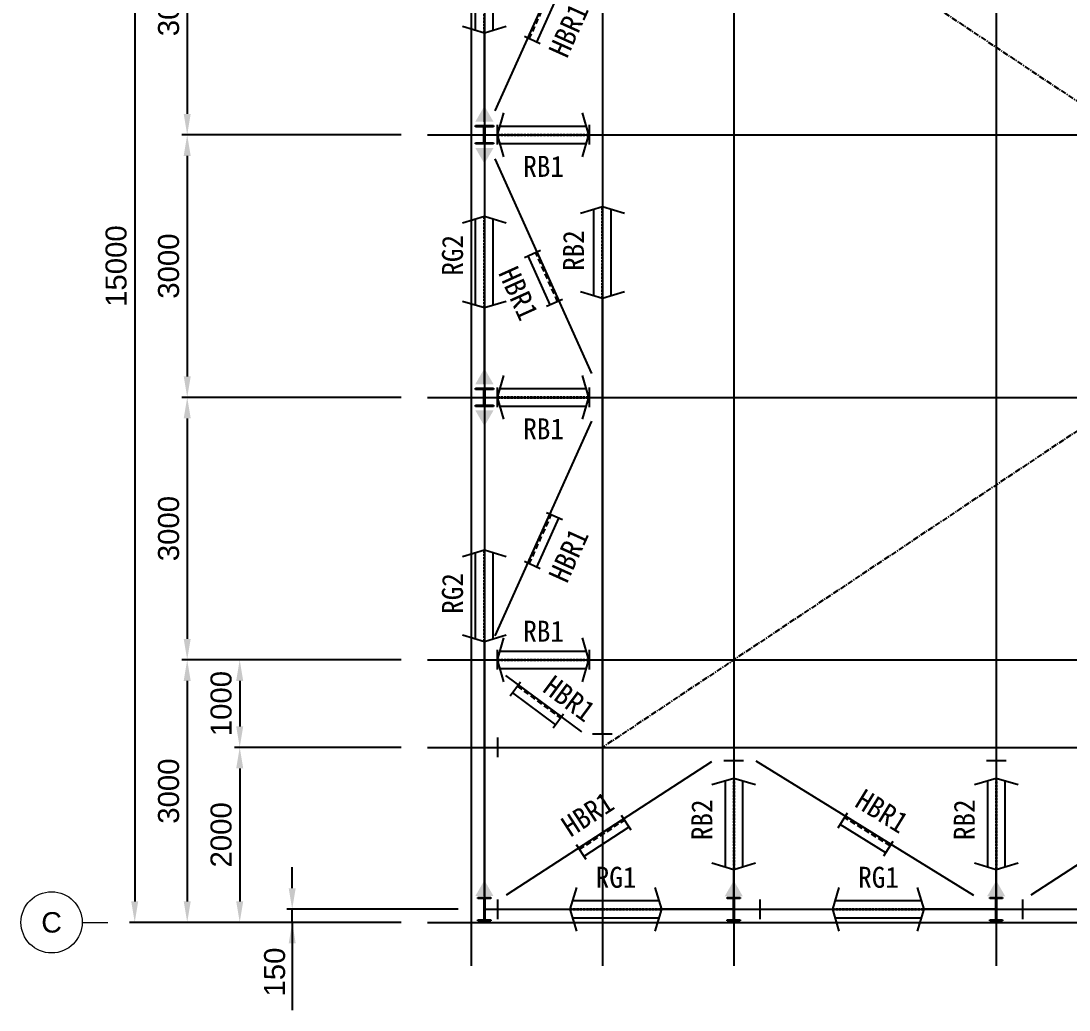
# Model space of a CAD drawing. Header units: millimetres. Extents: x 0 to 153097, y 17753 to 125268.
# Drawn here: x 29923 to 41903, y 102038 to 113342 of the extents above; entities that cross this region are included whole.
import ezdxf
from ezdxf.enums import TextEntityAlignment as Align

# ---------------------------------------------------------------- set-up
doc = ezdxf.new("R2010")
doc.units = ezdxf.units.MM
doc.header["$LTSCALE"] = 50
doc.linetypes.add('CENTER', pattern=[2, 1.25, -0.25, 0.25, -0.25])
doc.linetypes.add('HIDDEN', pattern=[0.375, 0.25, -0.125])
doc.layers.get('Defpoints').update_dxf_attribs({"color": 140})
for name, color, linetype in [('1CEN', 20, 'CENTER'), ('AA-XXXX-OTHR', 8, 'Continuous'), ('AS-CLXM-STEL', 2, 'Continuous'), ('C_BLOCK', 7, 'Continuous'), ('C_CEN', 1, 'CENTER'), ('C_STEEL', 2, 'Continuous'), ('DIM-SCALE', 7, 'Continuous'), ('STEEL-BEAM', 4, 'Continuous')]:
    doc.layers.add(name, color=color, linetype=linetype)
doc.styles.add('Arial', font='arial.ttf')
doc.styles.add('돋움체', font='', dxfattribs={"width": 0.9})
doc.styles.get('돋움체').set_extended_font_data('DotumChe')
doc.dimstyles.new('일반도면_0050', dxfattribs={"dimtxt": 200, "dimasz": 200, "dimexe": 50, "dimexo": 250, "dimgap": 75, "dimtad": 1, "dimdec": 0, "dimzin": 0, "dimdsep": 46, "dimtxsty": 'Arial', "dimcen": -250, "dimclrd": 7, "dimclre": 7, "dimclrt": 2, "dimadec": 0, "dimazin": 0, "dimtfac": 1, "dimtdec": 0, "dimtix": 1, "dimtmove": 2, "dimatfit": 3, "dimfxl": 1, "dimtolj": 1, "dimtzin": 0, "dimarcsym": 0})

# ---------------------------------------------------------------- blocks, each defined once
blk = doc.blocks.new('_DatumFilled')
at = {"color": 0, "linetype": 'ByBlock'}
blk.add_solid([(0, 0.577), (-1, 0), (0, -0.577)], dxfattribs=at)
blk = doc.blocks.new('*U21')
at = {"layer": 'AS-CLXM-STEL'}
for p, q in [((1110, 250), (2127, 250)), ((6660, 250), (3173, 250))]:
    blk.add_line(p, q, dxfattribs=at)
at = {"layer": 'Defpoints'}
for p in [(960, 250), (6810, 250)]:
    blk.add_point(p, dxfattribs=at)
at = {"layer": 'STEEL-BEAM', "color": 8, "linetype": 'HIDDEN', "ltscale": 2}
for p, q in [((2128, 254), (3172, 254)), ((2128, 246), (3172, 246))]:
    blk.add_line(p, q, dxfattribs=at)
at = {"layer": 'STEEL-BEAM'}
for p, q in [((2157, 350), (3143, 350)), ((2157, 150), (3143, 150))]:
    blk.add_line(p, q, dxfattribs=at)
for points in [[(2202, 500), (2127, 250), (2202, 0)], [(3098, 500), (3173, 250), (3098, 0)]]:
    blk.add_lwpolyline(points, dxfattribs=at)
at = {"layer": 'STEEL-BEAM', "color": 7, "yscale": 180, "zscale": 180, "rotation": 180}
for p, xscale in [((1110, 250), 180), ((6660, 250), -180)]:
    blk.add_blockref('_DatumFilled', p, dxfattribs=dict(at, xscale=xscale))
at = {"layer": 'STEEL-BEAM', "color": 3, "style": '돋움체'}
blk.add_attdef('BEAMNO.', text='', height=240, dxfattribs=at).set_placement((2655, 615), align=Align.MIDDLE_CENTER)
blk = doc.blocks.new('*U22')
at = {"layer": 'AS-CLXM-STEL'}
for p, q in [((-784, 250), (2127, 250)), ((4766, 250), (3173, 250))]:
    blk.add_line(p, q, dxfattribs=at)
at = {"layer": 'Defpoints'}
for p in [(-934, 250), (4916, 250)]:
    blk.add_point(p, dxfattribs=at)
at = {"layer": 'STEEL-BEAM', "color": 8, "linetype": 'HIDDEN', "ltscale": 2}
for p, q in [((2128, 254), (3172, 254)), ((2128, 246), (3172, 246))]:
    blk.add_line(p, q, dxfattribs=at)
at = {"layer": 'STEEL-BEAM'}
for p, q in [((2157, 350), (3143, 350)), ((2157, 150), (3143, 150))]:
    blk.add_line(p, q, dxfattribs=at)
for points in [[(2202, 500), (2127, 250), (2202, 0)], [(3098, 500), (3173, 250), (3098, 0)]]:
    blk.add_lwpolyline(points, dxfattribs=at)
at = {"layer": 'STEEL-BEAM', "color": 7, "yscale": 180, "zscale": 180, "rotation": 180}
for p, xscale in [((-784, 250), 180), ((4766, 250), -180)]:
    blk.add_blockref('_DatumFilled', p, dxfattribs=dict(at, xscale=xscale))
at = {"layer": 'STEEL-BEAM', "color": 3, "style": '돋움체'}
blk.add_attdef('BEAMNO.', text='', height=240, dxfattribs=at).set_placement((2674, 615), align=Align.MIDDLE_CENTER)
blk = doc.blocks.new('*U20')
at = {"layer": 'AS-CLXM-STEL'}
for p, q in [((1252, 250), (2127, 250)), ((3952, 250), (3173, 250))]:
    blk.add_line(p, q, dxfattribs=at)
at = {"layer": 'Defpoints'}
for p in [(1102, 250), (4102, 250)]:
    blk.add_point(p, dxfattribs=at)
at = {"layer": 'STEEL-BEAM', "color": 8, "linetype": 'HIDDEN', "ltscale": 2}
for p, q in [((2128, 254), (3172, 254)), ((2128, 246), (3172, 246))]:
    blk.add_line(p, q, dxfattribs=at)
at = {"layer": 'STEEL-BEAM'}
for p, q in [((2157, 350), (3143, 350)), ((2157, 150), (3143, 150))]:
    blk.add_line(p, q, dxfattribs=at)
for points in [[(2202, 500), (2127, 250), (2202, 0)], [(3098, 500), (3173, 250), (3098, 0)]]:
    blk.add_lwpolyline(points, dxfattribs=at)
at = {"layer": 'STEEL-BEAM', "color": 7, "yscale": 180, "zscale": 180, "rotation": 180}
for p, xscale in [((1252, 250), 180), ((3952, 250), -180)]:
    blk.add_blockref('_DatumFilled', p, dxfattribs=dict(at, xscale=xscale))
at = {"layer": 'STEEL-BEAM', "color": 3, "style": '돋움체'}
blk.add_attdef('BEAMNO.', text='', height=240, dxfattribs=at).set_placement((2725, 615), align=Align.MIDDLE_CENTER)
blk = doc.blocks.new('*U44')
at = {"layer": 'AS-CLXM-STEL'}
blk.add_line((-7674, 250), (2127, 250), dxfattribs=at)
at = {"layer": 'Defpoints'}
blk.add_point((-7824, 250), dxfattribs=at)
at = {"layer": 'STEEL-BEAM', "color": 3}
blk.add_line((-7674, 362), (-7674, 137), dxfattribs=at)
at = {"layer": 'STEEL-BEAM', "color": 3, "style": '돋움체'}
blk.add_attdef('BEAMNO.', text='', height=240, dxfattribs=at).set_placement((2655, 615), align=Align.MIDDLE_CENTER)
blk = doc.blocks.new('*D36')
at = {"layer": 'Defpoints', "color": 0, "transparency": 16777216}
for p in [(34570, 115040), (31823, 112040), (34570, 112040)]:
    blk.add_point(p, dxfattribs=at)
at = {"layer": 'DIM-SCALE', "color": 7, "lineweight": -2, "transparency": 16777216}
for p, q in [((34270, 115040), (31763, 115040)), ((31823, 114800), (31823, 112280)), ((34270, 112040), (31763, 112040))]:
    blk.add_line(p, q, dxfattribs=at)
at = {"layer": 'DIM-SCALE', "color": 7, "transparency": 16777216}
for points in [[(31783, 114800), (31863, 114800), (31823, 115040)], [(31783, 112280), (31863, 112280), (31823, 112040)]]:
    blk.add_solid(points, dxfattribs=at)
at = {"layer": 'DIM-SCALE', "color": 2, "transparency": 16777216, "insert": (31611, 113540), "char_height": 240, "attachment_point": 5, "rotation": 90, "style": 'Arial'}
blk.add_mtext('\\A1;3000', dxfattribs=at)
blk = doc.blocks.new('*D37')
at = {"layer": 'Defpoints', "color": 0, "transparency": 16777216}
for p in [(34570, 112040), (31823, 109040), (34570, 109040)]:
    blk.add_point(p, dxfattribs=at)
at = {"layer": 'DIM-SCALE', "color": 7, "lineweight": -2, "transparency": 16777216}
for p, q in [((34270, 112040), (31763, 112040)), ((31823, 111800), (31823, 109280)), ((34270, 109040), (31763, 109040))]:
    blk.add_line(p, q, dxfattribs=at)
at = {"layer": 'DIM-SCALE', "color": 7, "transparency": 16777216}
for points in [[(31783, 111800), (31863, 111800), (31823, 112040)], [(31783, 109280), (31863, 109280), (31823, 109040)]]:
    blk.add_solid(points, dxfattribs=at)
at = {"layer": 'DIM-SCALE', "color": 2, "transparency": 16777216, "insert": (31611, 110540), "char_height": 240, "attachment_point": 5, "rotation": 90, "style": 'Arial'}
blk.add_mtext('\\A1;3000', dxfattribs=at)
blk = doc.blocks.new('*D38')
at = {"layer": 'Defpoints', "color": 0, "transparency": 16777216}
for p in [(34570, 109040), (31823, 106040), (34570, 106040)]:
    blk.add_point(p, dxfattribs=at)
at = {"layer": 'DIM-SCALE', "color": 7, "lineweight": -2, "transparency": 16777216}
for p, q in [((34270, 109040), (31763, 109040)), ((31823, 108800), (31823, 106280)), ((34270, 106040), (31763, 106040))]:
    blk.add_line(p, q, dxfattribs=at)
at = {"layer": 'DIM-SCALE', "color": 7, "transparency": 16777216}
for points in [[(31783, 108800), (31863, 108800), (31823, 109040)], [(31783, 106280), (31863, 106280), (31823, 106040)]]:
    blk.add_solid(points, dxfattribs=at)
at = {"layer": 'DIM-SCALE', "color": 2, "transparency": 16777216, "insert": (31611, 107540), "char_height": 240, "attachment_point": 5, "rotation": 90, "style": 'Arial'}
blk.add_mtext('\\A1;3000', dxfattribs=at)
blk = doc.blocks.new('*D39')
at = {"layer": 'Defpoints', "color": 0, "transparency": 16777216}
for p in [(34570, 106040), (31823, 103040), (34570, 103040)]:
    blk.add_point(p, dxfattribs=at)
at = {"layer": 'DIM-SCALE', "color": 7, "lineweight": -2, "transparency": 16777216}
for p, q in [((34270, 106040), (31763, 106040)), ((31823, 105800), (31823, 103280)), ((34270, 103040), (31763, 103040))]:
    blk.add_line(p, q, dxfattribs=at)
at = {"layer": 'DIM-SCALE', "color": 7, "transparency": 16777216}
for points in [[(31783, 105800), (31863, 105800), (31823, 106040)], [(31783, 103280), (31863, 103280), (31823, 103040)]]:
    blk.add_solid(points, dxfattribs=at)
at = {"layer": 'DIM-SCALE', "color": 2, "transparency": 16777216, "insert": (31611, 104540), "char_height": 240, "attachment_point": 5, "rotation": 90, "style": 'Arial'}
blk.add_mtext('\\A1;3000', dxfattribs=at)
blk = doc.blocks.new('*D40')
at = {"layer": 'Defpoints', "color": 0, "transparency": 16777216}
for p in [(34570, 118040), (31223, 103040), (34570, 103040)]:
    blk.add_point(p, dxfattribs=at)
at = {"layer": 'DIM-SCALE', "color": 7, "lineweight": -2, "transparency": 16777216}
for p, q in [((34270, 118040), (31163, 118040)), ((31223, 117800), (31223, 103280)), ((34270, 103040), (31163, 103040))]:
    blk.add_line(p, q, dxfattribs=at)
at = {"layer": 'DIM-SCALE', "color": 7, "transparency": 16777216}
for points in [[(31183, 117800), (31263, 117800), (31223, 118040)], [(31183, 103280), (31263, 103280), (31223, 103040)]]:
    blk.add_solid(points, dxfattribs=at)
at = {"layer": 'DIM-SCALE', "color": 2, "transparency": 16777216, "insert": (31011, 110540), "char_height": 240, "attachment_point": 5, "rotation": 90, "style": 'Arial'}
blk.add_mtext('\\A1;15000', dxfattribs=at)
blk = doc.blocks.new('*U43')
at = {"layer": 'AS-CLXM-STEL'}
for p, q in [((1300, 250), (2127, 250)), ((4000, 250), (3173, 250))]:
    blk.add_line(p, q, dxfattribs=at)
at = {"layer": 'Defpoints'}
for p in [(1150, 250), (4150, 250)]:
    blk.add_point(p, dxfattribs=at)
at = {"layer": 'STEEL-BEAM', "color": 3}
for p, q in [((1300, 362), (1300, 137)), ((4000, 362), (4000, 137))]:
    blk.add_line(p, q, dxfattribs=at)
at = {"layer": 'STEEL-BEAM', "color": 8, "linetype": 'HIDDEN', "ltscale": 2}
for p, q in [((2128, 254), (3172, 254)), ((2128, 246), (3172, 246))]:
    blk.add_line(p, q, dxfattribs=at)
at = {"layer": 'STEEL-BEAM'}
for p, q in [((2157, 350), (3143, 350)), ((2157, 150), (3143, 150))]:
    blk.add_line(p, q, dxfattribs=at)
for points in [[(2202, 500), (2127, 250), (2202, 0)], [(3098, 500), (3173, 250), (3098, 0)]]:
    blk.add_lwpolyline(points, dxfattribs=at)
at = {"layer": 'STEEL-BEAM', "color": 3, "style": '돋움체'}
blk.add_attdef('BEAMNO.', text='', height=240, dxfattribs=at).set_placement((2655, 615), align=Align.MIDDLE_CENTER)
blk = doc.blocks.new('*D45')
at = {"layer": 'Defpoints', "color": 0, "transparency": 16777216}
for p in [(34570, 105040), (32423, 103040), (34570, 103040)]:
    blk.add_point(p, dxfattribs=at)
at = {"layer": 'DIM-SCALE', "color": 7, "lineweight": -2, "transparency": 16777216}
for p, q in [((34270, 105040), (32363, 105040)), ((32423, 104800), (32423, 103280)), ((34270, 103040), (32363, 103040))]:
    blk.add_line(p, q, dxfattribs=at)
at = {"layer": 'DIM-SCALE', "color": 7, "transparency": 16777216}
for points in [[(32383, 104800), (32463, 104800), (32423, 105040)], [(32383, 103280), (32463, 103280), (32423, 103040)]]:
    blk.add_solid(points, dxfattribs=at)
at = {"layer": 'DIM-SCALE', "color": 2, "transparency": 16777216, "insert": (32211, 104040), "char_height": 240, "attachment_point": 5, "rotation": 90, "style": 'Arial'}
blk.add_mtext('\\A1;2000', dxfattribs=at)
blk = doc.blocks.new('*D46')
at = {"layer": 'Defpoints', "color": 0, "transparency": 16777216}
for p in [(34570, 106040), (32423, 105040), (34570, 105040)]:
    blk.add_point(p, dxfattribs=at)
at = {"layer": 'DIM-SCALE', "color": 7, "lineweight": -2, "transparency": 16777216}
for p, q in [((34270, 106040), (32363, 106040)), ((32423, 105800), (32423, 105280)), ((34270, 105040), (32363, 105040))]:
    blk.add_line(p, q, dxfattribs=at)
at = {"layer": 'DIM-SCALE', "color": 7, "transparency": 16777216}
for points in [[(32383, 105800), (32463, 105800), (32423, 106040)], [(32383, 105280), (32463, 105280), (32423, 105040)]]:
    blk.add_solid(points, dxfattribs=at)
at = {"layer": 'DIM-SCALE', "color": 2, "transparency": 16777216, "insert": (32211, 105540), "char_height": 240, "attachment_point": 5, "rotation": 90, "style": 'Arial'}
blk.add_mtext('\\A1;1000', dxfattribs=at)
blk = doc.blocks.new('ASDASD')
at = {"layer": 'C_CEN', "color": 8, "ltscale": 0.1}
for p, q in [((-21000, 0), (-21000, -16000)), ((-19500, 0), (-19500, -16000)), ((-18000, 0), (-18000, -16000)), ((-15000, 0), (-15000, -16000)), ((-21500, -6500), (500, -6500)), ((-21500, -9500), (500, -9500)), ((-21500, -12500), (500, -12500)), ((-21500, -13500), (500, -13500)), ((-21500, -15500), (500, -15500))]:
    blk.add_line(p, q, dxfattribs=at)
blk = doc.blocks.new('*U49')
at = {"layer": 'AS-CLXM-STEL'}
for p, q in [((-2853, 250), (2127, 250)), ((7847, 250), (3173, 250))]:
    blk.add_line(p, q, dxfattribs=at)
at = {"layer": 'Defpoints'}
for p in [(-3003, 250), (7997, 250)]:
    blk.add_point(p, dxfattribs=at)
at = {"layer": 'STEEL-BEAM', "color": 3}
for p, q in [((-2853, 362), (-2853, 137)), ((7847, 362), (7847, 137))]:
    blk.add_line(p, q, dxfattribs=at)
at = {"layer": 'STEEL-BEAM', "color": 8, "linetype": 'HIDDEN', "ltscale": 2}
for p, q in [((2128, 254), (3172, 254)), ((2128, 246), (3172, 246))]:
    blk.add_line(p, q, dxfattribs=at)
at = {"layer": 'STEEL-BEAM'}
for p, q in [((2157, 350), (3143, 350)), ((2157, 150), (3143, 150))]:
    blk.add_line(p, q, dxfattribs=at)
for points in [[(2202, 500), (2127, 250), (2202, 0)], [(3098, 500), (3173, 250), (3098, 0)]]:
    blk.add_lwpolyline(points, dxfattribs=at)
at = {"layer": 'STEEL-BEAM', "color": 3, "style": '돋움체'}
blk.add_attdef('BEAMNO.', text='', height=240, dxfattribs=at).set_placement((2674, -76), align=Align.MIDDLE_CENTER)
blk = doc.blocks.new('*U50')
at = {"layer": 'AA-XXXX-OTHR', "color": 4}
for p, q in [((1796, -156), (1796, 44)), ((1796, 0), (2409, 0)), ((2409, -156), (2409, 44)), ((1796, -112), (2409, -112))]:
    blk.add_line(p, q, dxfattribs=at)
at = {"layer": 'AA-XXXX-OTHR', "linetype": 'HIDDEN', "ltscale": 5}
blk.add_lwpolyline([(1796, -18), (2409, -18)], dxfattribs=at)
at = {"layer": 'Defpoints'}
for p in [(1314, 0), (2994, 0)]:
    blk.add_point(p, dxfattribs=at)
at = {"layer": 'STEEL-BEAM', "color": 4}
blk.add_lwpolyline([(1614, 0), (2694, 0)], dxfattribs=at)
at = {"layer": 'STEEL-BEAM', "color": 3, "style": '돋움체'}
blk.add_attdef('BR.NO.', text='', height=240, dxfattribs=at).set_placement((2359, 218), align=Align.MIDDLE_CENTER)
blk = doc.blocks.new('cu')
at = {"layer": 'C_STEEL', "extrusion": (0, 0, -1)}
for p, q in [((-176.5, -5611.5), (28.5, -5611.5)), ((-176.5, -5625.7), (-176.5, -5611.5)), ((28.5, -5625.7), (-176.5, -5625.7)), ((-78.57, -5625.7), (-69.43, -5625.7)), ((-78.57, -5807.3), (-78.57, -5625.7)), ((-69.43, -5625.7), (-69.43, -5807.3)), ((28.5, -5611.5), (28.5, -5625.7)), ((-176.5, -5807.3), (28.5, -5807.3)), ((-176.5, -5821.5), (-176.5, -5807.3)), ((28.5, -5821.5), (-176.5, -5821.5)), ((-69.43, -5807.3), (-78.57, -5807.3)), ((28.5, -5807.3), (28.5, -5821.5)), ((-176.5, -8611.5), (28.5, -8611.5)), ((-176.5, -8625.7), (-176.5, -8611.5)), ((28.5, -8611.5), (28.5, -8625.7)), ((28.5, -8625.7), (-176.5, -8625.7)), ((-78.57, -8625.7), (-69.43, -8625.7)), ((-78.57, -8807.3), (-78.57, -8625.7)), ((-69.43, -8625.7), (-69.43, -8807.3)), ((-176.5, -8807.3), (28.5, -8807.3)), ((-176.5, -8821.5), (-176.5, -8807.3)), ((28.5, -8821.5), (-176.5, -8821.5)), ((-69.43, -8807.3), (-78.57, -8807.3)), ((28.5, -8807.3), (28.5, -8821.5)), ((-148, -14433), (0, -14433)), ((-148, -14446), (-148, -14433)), ((0, -14446), (-148, -14446)), ((-77.81, -14446), (-70.19, -14446)), ((-77.81, -14687), (-77.81, -14446)), ((-70.19, -14446), (-70.19, -14687)), ((0, -14433), (0, -14446)), ((2702, -14433), (2850, -14433)), ((2702, -14446), (2702, -14433)), ((2850, -14446), (2702, -14446)), ((2772.19, -14446), (2779.81, -14446)), ((2772.19, -14687), (2772.19, -14446)), ((2779.81, -14446), (2779.81, -14687)), ((2850, -14433), (2850, -14446)), ((5702, -14433), (5850, -14433)), ((5702, -14446), (5702, -14433)), ((5850, -14446), (5702, -14446)), ((5772.19, -14446), (5779.81, -14446)), ((5772.19, -14687), (5772.19, -14446)), ((5779.81, -14446), (5779.81, -14687)), ((5850, -14433), (5850, -14446)), ((-148, -14687), (0, -14687)), ((-148, -14700), (-148, -14687)), ((0, -14700), (-148, -14700)), ((-70.19, -14687), (-77.81, -14687)), ((0, -14687), (0, -14700)), ((2702, -14687), (2850, -14687)), ((2702, -14700), (2702, -14687)), ((2850, -14700), (2702, -14700)), ((2779.81, -14687), (2772.19, -14687)), ((2850, -14687), (2850, -14700)), ((5702, -14687), (5850, -14687)), ((5702, -14700), (5702, -14687)), ((5850, -14700), (5702, -14700)), ((5779.81, -14687), (5772.19, -14687)), ((5850, -14687), (5850, -14700))]:
    blk.add_line(p, q, dxfattribs=at)
blk = doc.blocks.new('c1')
at = {"layer": 'C_CEN', "color": 1, "ltscale": 0.1}
for p, q in [((-1250, 14700), (-1250, 0)), ((-1250, 0), (19450, 0))]:
    blk.add_line(p, q, dxfattribs=at)
at = {"layer": 'C_STEEL'}
blk.add_blockref('cu', (-1176, 14567), dxfattribs=at)
blk = doc.blocks.new('RB2a')
at = {"layer": 'AS-CLXM-STEL'}
for p, q in [((-60949, 69358), (-60949, 69157)), ((-60949, 67908), (-60949, 68112)), ((-60949, 67805), (-60949, 68009))]:
    blk.add_line(p, q, dxfattribs=at)
at = {"layer": 'Defpoints'}
blk.add_point((-60949, 69508), dxfattribs=at)
at = {"layer": 'STEEL-BEAM', "color": 3}
blk.add_line((-61062, 69358), (-60837, 69358), dxfattribs=at)
at = {"layer": 'STEEL-BEAM'}
for p, q in [((-61049, 69127), (-61049, 68142)), ((-60849, 69127), (-60849, 68142))]:
    blk.add_line(p, q, dxfattribs=at)
at = {"layer": 'STEEL-BEAM', "color": 8, "linetype": 'HIDDEN', "ltscale": 2}
for p, q in [((-60953, 69156), (-60953, 68113)), ((-60945, 69156), (-60945, 68113))]:
    blk.add_line(p, q, dxfattribs=at)
at = {"layer": 'STEEL-BEAM'}
for points in [[(-61199, 69082), (-60949, 69157), (-60699, 69082)], [(-61199, 68187), (-60949, 68112), (-60699, 68187)]]:
    blk.add_lwpolyline(points, dxfattribs=at)
at = {"layer": 'STEEL-BEAM', "color": 7, "xscale": 180, "yscale": 180, "zscale": 180, "rotation": 270}
blk.add_blockref('_DatumFilled', (-60949, 67805), dxfattribs=at)
at = {"layer": 'STEEL-BEAM', "color": 3, "style": '돋움체'}
blk.add_attdef('RB2', text='', height=240, rotation=90, dxfattribs=at).set_placement((-61314, 68680), align=Align.MIDDLE_CENTER)
blk = doc.blocks.new('*U105')
at = {"layer": 'AS-CLXM-STEL'}
for p, q in [((2128, 250), (2127, 250)), ((3178, 250), (3173, 250))]:
    blk.add_line(p, q, dxfattribs=at)
at = {"layer": 'Defpoints'}
for p in [(1978, 250), (3328, 250)]:
    blk.add_point(p, dxfattribs=at)
at = {"layer": 'STEEL-BEAM', "color": 3}
for p, q in [((2128, 362), (2128, 137)), ((3178, 362), (3178, 137))]:
    blk.add_line(p, q, dxfattribs=at)
at = {"layer": 'STEEL-BEAM', "color": 8, "linetype": 'HIDDEN', "ltscale": 2}
for p, q in [((2128, 254), (3172, 254)), ((2128, 246), (3172, 246))]:
    blk.add_line(p, q, dxfattribs=at)
at = {"layer": 'STEEL-BEAM'}
for p, q in [((2157, 350), (3143, 350)), ((2157, 150), (3143, 150))]:
    blk.add_line(p, q, dxfattribs=at)
for points in [[(2202, 500), (2127, 250), (2202, 0)], [(3098, 500), (3173, 250), (3098, 0)]]:
    blk.add_lwpolyline(points, dxfattribs=at)
at = {"layer": 'STEEL-BEAM', "color": 3, "style": '돋움체'}
blk.add_attdef('BEAMNO.', text='', height=240, dxfattribs=at).set_placement((2655, 615), align=Align.MIDDLE_CENTER)
blk = doc.blocks.new('*U114')
at = {"layer": 'AS-CLXM-STEL'}
for p, q in [((2128, 250), (2127, 250)), ((3178, 250), (3173, 250))]:
    blk.add_line(p, q, dxfattribs=at)
at = {"layer": 'Defpoints'}
for p in [(1978, 250), (3328, 250)]:
    blk.add_point(p, dxfattribs=at)
at = {"layer": 'STEEL-BEAM', "color": 3}
for p, q in [((2128, 362), (2128, 137)), ((3178, 362), (3178, 137))]:
    blk.add_line(p, q, dxfattribs=at)
at = {"layer": 'STEEL-BEAM', "color": 8, "linetype": 'HIDDEN', "ltscale": 2}
for p, q in [((2128, 254), (3172, 254)), ((2128, 246), (3172, 246))]:
    blk.add_line(p, q, dxfattribs=at)
at = {"layer": 'STEEL-BEAM'}
for p, q in [((2157, 350), (3143, 350)), ((2157, 150), (3143, 150))]:
    blk.add_line(p, q, dxfattribs=at)
for points in [[(2202, 500), (2127, 250), (2202, 0)], [(3098, 500), (3173, 250), (3098, 0)]]:
    blk.add_lwpolyline(points, dxfattribs=at)
at = {"layer": 'STEEL-BEAM', "color": 3, "style": '돋움체'}
blk.add_attdef('BEAMNO.', text='', height=240, dxfattribs=at).set_placement((2655, -73), align=Align.MIDDLE_CENTER)
blk = doc.blocks.new('*U108')
at = {"layer": 'AA-XXXX-OTHR', "color": 4}
for p, q in [((1796, -156), (1796, 44)), ((1796, 0), (2409, 0)), ((2409, -156), (2409, 44)), ((1796, -112), (2409, -112))]:
    blk.add_line(p, q, dxfattribs=at)
at = {"layer": 'AA-XXXX-OTHR', "linetype": 'HIDDEN', "ltscale": 5}
blk.add_lwpolyline([(1796, -18), (2409, -18)], dxfattribs=at)
at = {"layer": 'Defpoints'}
for p in [(510, 0), (3908, 0)]:
    blk.add_point(p, dxfattribs=at)
at = {"layer": 'STEEL-BEAM', "color": 4}
blk.add_lwpolyline([(810, 0), (3608, 0)], dxfattribs=at)
at = {"layer": 'STEEL-BEAM', "color": 3, "style": '돋움체'}
blk.add_attdef('BR.NO.', text='', height=240, dxfattribs=at).set_placement((2091, 265), align=Align.MIDDLE_CENTER)
blk = doc.blocks.new('*U109')
at = {"layer": 'AA-XXXX-OTHR', "color": 4}
for p, q in [((1796, -156), (1796, 44)), ((1796, 0), (2409, 0)), ((2409, -156), (2409, 44)), ((1796, -112), (2409, -112))]:
    blk.add_line(p, q, dxfattribs=at)
at = {"layer": 'AA-XXXX-OTHR', "linetype": 'HIDDEN', "ltscale": 5}
blk.add_lwpolyline([(1796, -18), (2409, -18)], dxfattribs=at)
at = {"layer": 'Defpoints'}
for p in [(383, 0), (3908, 0)]:
    blk.add_point(p, dxfattribs=at)
at = {"layer": 'STEEL-BEAM', "color": 4}
blk.add_lwpolyline([(683, 0), (3608, 0)], dxfattribs=at)
at = {"layer": 'STEEL-BEAM', "color": 3, "style": '돋움체'}
blk.add_attdef('BR.NO.', text='', height=240, dxfattribs=at).set_placement((2091, 265), align=Align.MIDDLE_CENTER)
blk = doc.blocks.new('*U113')
at = {"layer": 'AA-XXXX-OTHR', "color": 4}
for p, q in [((1796, -156), (1796, 44)), ((1796, 0), (2409, 0)), ((2409, -156), (2409, 44)), ((1796, -112), (2409, -112))]:
    blk.add_line(p, q, dxfattribs=at)
at = {"layer": 'AA-XXXX-OTHR', "linetype": 'HIDDEN', "ltscale": 5}
blk.add_lwpolyline([(1796, -18), (2409, -18)], dxfattribs=at)
at = {"layer": 'Defpoints'}
for p in [(585, 0), (3875, 0)]:
    blk.add_point(p, dxfattribs=at)
at = {"layer": 'STEEL-BEAM', "color": 4}
blk.add_lwpolyline([(885, 0), (3575, 0)], dxfattribs=at)
at = {"layer": 'STEEL-BEAM', "color": 3, "style": '돋움체'}
blk.add_attdef('BR.NO.', text='', height=240, dxfattribs=at).set_placement((2071, -391), align=Align.MIDDLE_CENTER)
blk = doc.blocks.new('*D119')
at = {"layer": 'Defpoints', "color": 0, "transparency": 16777216}
for p in [(33023, 103190), (35220, 103190), (34570, 103040)]:
    blk.add_point(p, dxfattribs=at)
at = {"layer": 'DIM-SCALE', "color": 7, "lineweight": -2, "transparency": 16777216}
for p, q in [((33023, 103430), (33023, 103670)), ((34920, 103190), (32963, 103190)), ((33023, 103040), (33023, 103190)), ((34270, 103040), (32963, 103040)), ((33023, 102800), (33023, 102560))]:
    blk.add_line(p, q, dxfattribs=at)
at = {"layer": 'DIM-SCALE', "color": 7, "transparency": 16777216}
for points in [[(32983, 103430), (33063, 103430), (33023, 103190)], [(32983, 102800), (33063, 102800), (33023, 103040)]]:
    blk.add_solid(points, dxfattribs=at)
at = {"layer": 'DIM-SCALE', "color": 2, "transparency": 16777216, "insert": (32823, 102472), "char_height": 240, "attachment_point": 5, "rotation": 90, "style": 'Arial'}
blk.add_mtext('\\A1;150', dxfattribs=at)

msp = doc.modelspace()

# ---------------------------------------------------------------- linework, layer by layer
at = {"layer": '1CEN'}
for p, q in [((36569.97, 116040.12), (53069.97, 105040.12)), ((53071.14, 116040.12), (36569.97, 105040.12))]:
    msp.add_line(p, q, dxfattribs=at)
at = {"layer": 'C_BLOCK', "color": 1, "lineweight": 0}
msp.add_line((30622.64, 103040.12), (30914.31, 103040.12), dxfattribs=at)
msp.add_circle((30272.64, 103040.12), 350, dxfattribs=at)
at = {"layer": 'DIM-SCALE'}
msp.add_line((33023.4, 103040.12), (33023.4, 102038), dxfattribs=at)

# ---------------------------------------------------------------- block references
at = {"layer": '1CEN'}
msp.add_blockref('c1', (36469.67, 103190.12), dxfattribs=at)
for p in [(99019.23, 35532.17), (102019.23, 35532.17)]:
    msp.add_blockref('RB2a', p, dxfattribs=at).add_auto_attribs({'RB2': 'RB2'})
at = {"layer": 'AS-CLXM-STEL', "rotation": 89.99999999999999}
for name, p in [('*U21', (35469.97, 111079.99)), ('*U20', (35469.97, 107938.37)), ('*U22', (35469.97, 104124.35))]:
    msp.add_blockref(name, p, dxfattribs=at).add_auto_attribs({'BEAMNO.': 'RG2'})
at = {"layer": 'AS-CLXM-STEL'}
ref = msp.add_blockref('*U49', (36319.97, 108043.37), dxfattribs=dict(at, xscale=-1, rotation=270))
ref.add_attrib('BEAMNO.', 'RB2', dxfattribs={"layer": 'STEEL-BEAM', "color": 3, "height": 240, "rotation": 90, "style": '돋움체'}).set_placement((36238.17, 110717.31), align=Align.MIDDLE_CENTER)
ref = msp.add_blockref('*U113', (34979.9, 111506.63), dxfattribs=dict(at, rotation=65.77225468205242))
ref.add_attrib('BR.NO.', 'HBR1', dxfattribs={"layer": 'STEEL-BEAM', "color": 3, "height": 240, "rotation": 65.772255, "style": '돋움체'}).set_placement((36182.18, 113236.68), align=Align.MIDDLE_CENTER)
ref = msp.add_blockref('*U105', (33241.47, 112290.12), dxfattribs=dict(at, xscale=-1, rotation=180))
ref.add_attrib('BEAMNO.', 'RB1', dxfattribs={"layer": 'STEEL-BEAM', "color": 3, "height": 240, "style": '돋움체'}).set_placement((35896.75, 111680.17), align=Align.MIDDLE_CENTER)
ref = msp.add_blockref('*U113', (36810.04, 108506.63), dxfattribs=dict(at, xscale=-1, rotation=294.2277453179476))
ref.add_attrib('BR.NO.', 'HBR1', dxfattribs={"layer": 'STEEL-BEAM', "color": 3, "height": 240, "rotation": 294.227745, "style": '돋움체'}).set_placement((35611.57, 110228.23), align=Align.MIDDLE_CENTER)
ref = msp.add_blockref('*U105', (33241.47, 109290.12), dxfattribs=dict(at, xscale=-1, rotation=180))
ref.add_attrib('BEAMNO.', 'RB1', dxfattribs={"layer": 'STEEL-BEAM', "color": 3, "height": 240, "style": '돋움체'}).set_placement((35896.75, 108680.17), align=Align.MIDDLE_CENTER)
ref = msp.add_blockref('*U113', (34979.9, 105506.63), dxfattribs=dict(at, rotation=65.77225468205242))
ref.add_attrib('BR.NO.', 'HBR1', dxfattribs={"layer": 'STEEL-BEAM', "color": 3, "height": 240, "rotation": 65.772255, "style": '돋움체'}).set_placement((36182.18, 107236.68), align=Align.MIDDLE_CENTER)
ref = msp.add_blockref('*U114', (33241.47, 106290.12), dxfattribs=dict(at, xscale=-1, rotation=180))
ref.add_attrib('BEAMNO.', 'RB1', dxfattribs={"layer": 'STEEL-BEAM', "color": 3, "height": 240, "style": '돋움체'}).set_placement((35896.75, 106367.46), align=Align.MIDDLE_CENTER)
ref = msp.add_blockref('*U50', (34163.77, 106822.49), dxfattribs=dict(at, rotation=323.4711446330151))
ref.add_attrib('BR.NO.', 'HBR1', dxfattribs={"layer": 'STEEL-BEAM', "color": 3, "height": 240, "rotation": 323.471145, "style": '돋움체'}).set_placement((36192.14, 105597.44), align=Align.MIDDLE_CENTER)
msp.add_blockref('*U44', (43044.21, 104790.12), dxfattribs=at)
ref = msp.add_blockref('*U108', (34792.01, 102912.32), dxfattribs=dict(at, rotation=32.98852161363489))
ref.add_attrib('BR.NO.', 'HBR1', dxfattribs={"layer": 'STEEL-BEAM', "color": 3, "height": 240, "rotation": 32.988522, "style": '돋움체'}).set_placement((36399.15, 104277.28), align=Align.MIDDLE_CENTER)
ref = msp.add_blockref('*U109', (41396.33, 102988.82), dxfattribs=dict(at, xscale=-1, rotation=328.3385986848637))
ref.add_attrib('BR.NO.', 'HBR1', dxfattribs={"layer": 'STEEL-BEAM', "color": 3, "height": 240, "rotation": 328.338599, "style": '돋움체'}).set_placement((39765.9, 104311.32), align=Align.MIDDLE_CENTER)
ref = msp.add_blockref('*U108', (40792.01, 102912.32), dxfattribs=dict(at, rotation=32.98852161363489))
ref.add_attrib('BR.NO.', 'HBR1', dxfattribs={"layer": 'STEEL-BEAM', "color": 3, "height": 240, "rotation": 32.988522, "style": '돋움체'}).set_placement((42399.15, 104277.28), align=Align.MIDDLE_CENTER)
for p in [(34069.97, 102940.12), (37069.97, 102940.12), (40069.97, 102940.12)]:
    msp.add_blockref('*U43', p, dxfattribs=at).add_auto_attribs({'BEAMNO.': 'RG1'})
at = {"layer": 'C_CEN'}
msp.add_blockref('ASDASD', (56069.97, 118540.12), dxfattribs=at)

# ---------------------------------------------------------------- texts
at = {"layer": 'C_BLOCK', "color": 3, "linetype": 'Continuous', "lineweight": 13, "style": 'Arial'}
msp.add_text('C', height=233.33, dxfattribs=at).set_placement((30272.64, 103040.12), align=Align.MIDDLE_CENTER)

# ---------------------------------------------------------------- dimensions: what is measured, and where the dimension line sits
at = {"layer": 'DIM-SCALE'}
for base, p1, p2, angle, picture, middle in [((31223.4, 103040.12), (34569.97, 118040.12), (34569.97, 103040.12), 90, '*D40', (31010.87, 110540.12)), ((31823.4, 112040.12), (34569.97, 115040.12), (34569.97, 112040.12), 90, '*D36', (31610.78, 113540.12)), ((31823.4, 109040.12), (34569.97, 112040.12), (34569.97, 109040.12), 90, '*D37', (31610.78, 110540.12)), ((31823.4, 106040.12), (34569.97, 109040.12), (34569.97, 106040.12), 90, '*D38', (31610.78, 107540.12)), ((31823.4, 103040.12), (34569.97, 106040.12), (34569.97, 103040.12), 90, '*D39', (31610.78, 104540.12)), ((32423.4, 105040.12), (34569.97, 106040.12), (34569.97, 105040.12), 270, '*D46', (32210.87, 105540.12)), ((32423.4, 103040.12), (34569.97, 105040.12), (34569.97, 103040.12), 270, '*D45', (32210.87, 104040.12))]:
    dim = msp.add_linear_dim(base=base, p1=p1, p2=p2, angle=angle, dimstyle='일반도면_0050', override={"dimscale": 1.2}, dxfattribs=at)
    dim.commit()
    dim.dimension.update_dxf_attribs({"geometry": picture, "text_midpoint": middle})
dim = msp.add_linear_dim(base=(33023.4, 103190.12), p1=(34569.97, 103040.12), p2=(35219.97, 103190.12), angle=90, dimstyle='일반도면_0050', override={"dimscale": 1.2}, dxfattribs=at)
dim.commit()
dim.dimension.update_dxf_attribs({"geometry": '*D119', "text_midpoint": (32823.24, 102472.25), "dimtype": 160})

doc.saveas('drawing.dxf')
